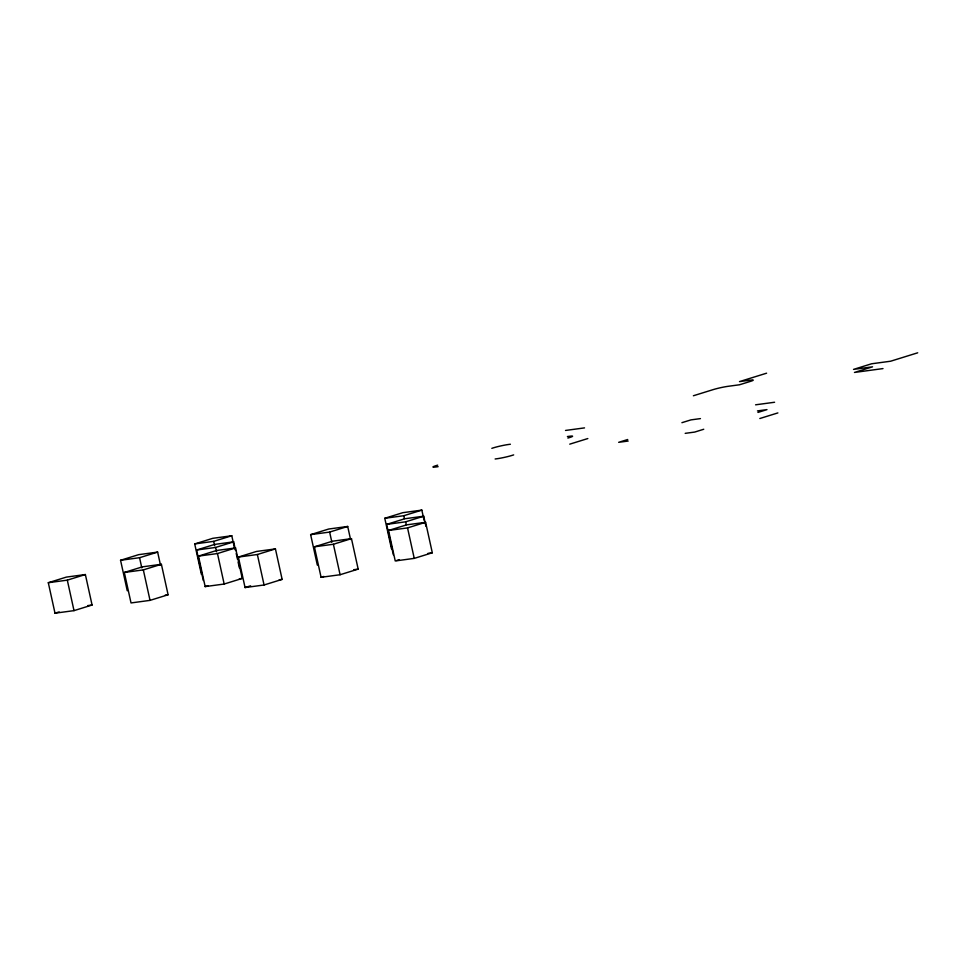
<?xml version="1.0" encoding="UTF-8"?>
<svg xmlns="http://www.w3.org/2000/svg" width="966" height="966" viewBox="0 0 966 966"><rect width="100%" height="100%" fill="white"/><g stroke="black" fill="none" stroke-linecap="round" stroke-linejoin="round"><path stroke-width="1.45" d="M48.3 582.715L66.364 577.1L85.37 574.541L92.072 605.018L74.008 610.633L55.002 613.193L48.3 582.715L67.306 580.143L85.37 574.541M127.258 590.757L120.557 560.28L138.633 554.665L157.639 552.105L160.501 565.158M120.557 560.28L139.563 557.708L157.639 552.105M437.646 465.153L435.847 465.709A10.735 0.894 -12.4 0 0 436.221 466.928L438.117 466.675M491.839 448.321L493.65 447.765A10.735 0.894 -12.4 0 1 508.478 444.493L510.386 444.239M201.411 574.408L194.709 543.93L212.774 538.316L231.78 535.756L234.653 548.821M194.709 543.93L213.715 541.358L231.78 535.756M124.324 572.452L142.388 566.849L161.394 564.289L168.096 594.766L150.032 600.369L131.026 602.941L124.324 572.452L143.33 569.892L161.394 564.289M203.295 580.494L196.593 550.016L214.657 544.413L233.663 541.841L235.571 550.56M693.383 395.758L713.258 389.588A10.735 0.894 -12.4 0 1 728.086 386.315L739.497 384.782L750.328 381.413A10.735 0.894 -12.4 0 0 749.954 380.193L739.497 381.606L766.593 373.19M196.593 550.016L215.599 547.456L233.663 541.841M513.67 454.901L511.871 455.457A10.735 0.894 -12.4 0 1 497.043 458.729L495.135 458.983M567.875 438.069L569.674 437.513A10.735 0.894 -12.4 0 0 569.3 436.294L567.404 436.547M198.465 556.114L216.529 550.499L235.547 547.939L242.249 578.417L224.172 584.032L205.166 586.591L198.465 556.114L217.471 553.542L235.547 547.939M569.747 444.155L587.823 438.552M55.002 613.193L59.168 611.901M238.361 557.068L256.425 551.465L275.431 548.905L282.132 579.383L264.068 584.985L245.062 587.557L238.361 557.068L257.367 554.508L275.431 548.905M317.331 565.11L310.629 534.633L328.694 529.03L347.7 526.458L350.573 539.523M310.629 534.633L329.635 532.073L347.7 526.458M627.707 439.518L618.675 442.319L628.178 441.039M681.911 422.685L690.944 419.884L700.447 418.604M391.471 548.773L384.77 518.283L402.834 512.68L421.84 510.12L424.074 520.276M917.7 352.807L890.604 361.224L871.598 363.784L853.533 369.398L872.54 366.826L854.475 372.441L882.984 368.589M384.77 518.283L403.776 515.723L421.84 510.12M314.385 546.816L332.461 541.214L351.467 538.642L358.169 569.119L340.092 574.734L321.086 577.294L314.385 546.816L333.391 544.256L351.467 538.642M393.355 554.858L386.654 524.381L404.718 518.766L423.724 516.206L425.958 526.361M386.654 524.381L405.66 521.821L423.724 516.206M703.743 429.254L694.711 432.068L685.196 433.348M757.936 412.434L766.968 409.62L757.465 410.912M205.166 586.591L207.956 585.722M388.537 530.467L406.601 524.864L425.608 522.292L432.309 552.781L414.245 558.384L395.239 560.956L388.537 530.467L407.543 527.907L425.608 522.292M759.819 418.52L777.884 412.917M245.062 587.557L250.629 585.831M321.086 577.294L323.876 576.436M396.628 560.521L399.405 559.652M565.521 430.45L584.527 427.89M755.581 404.814L774.587 402.254M239.314 578.815L242.249 578.417M427.926 553.373L432.309 552.781M87.689 605.61L92.072 605.018M165.174 595.153L168.096 594.766M279.21 579.769L282.132 579.383M353.773 569.711L358.169 569.119M407.543 527.907L414.245 558.384M405.66 521.821L406.3 524.719M403.776 515.723L404.416 518.621M333.391 544.256L340.092 574.734M329.635 532.073L331.869 542.228M257.367 554.508L264.068 584.985M236.211 553.458L237.491 559.266M238.131 562.164L239.399 567.972M217.471 553.542L224.172 584.032M215.599 547.456L216.553 551.803M213.715 541.358L214.669 545.718M143.33 569.892L150.032 600.369M139.563 557.708L141.797 567.875M67.306 580.143L74.008 610.633"/></g></svg>
